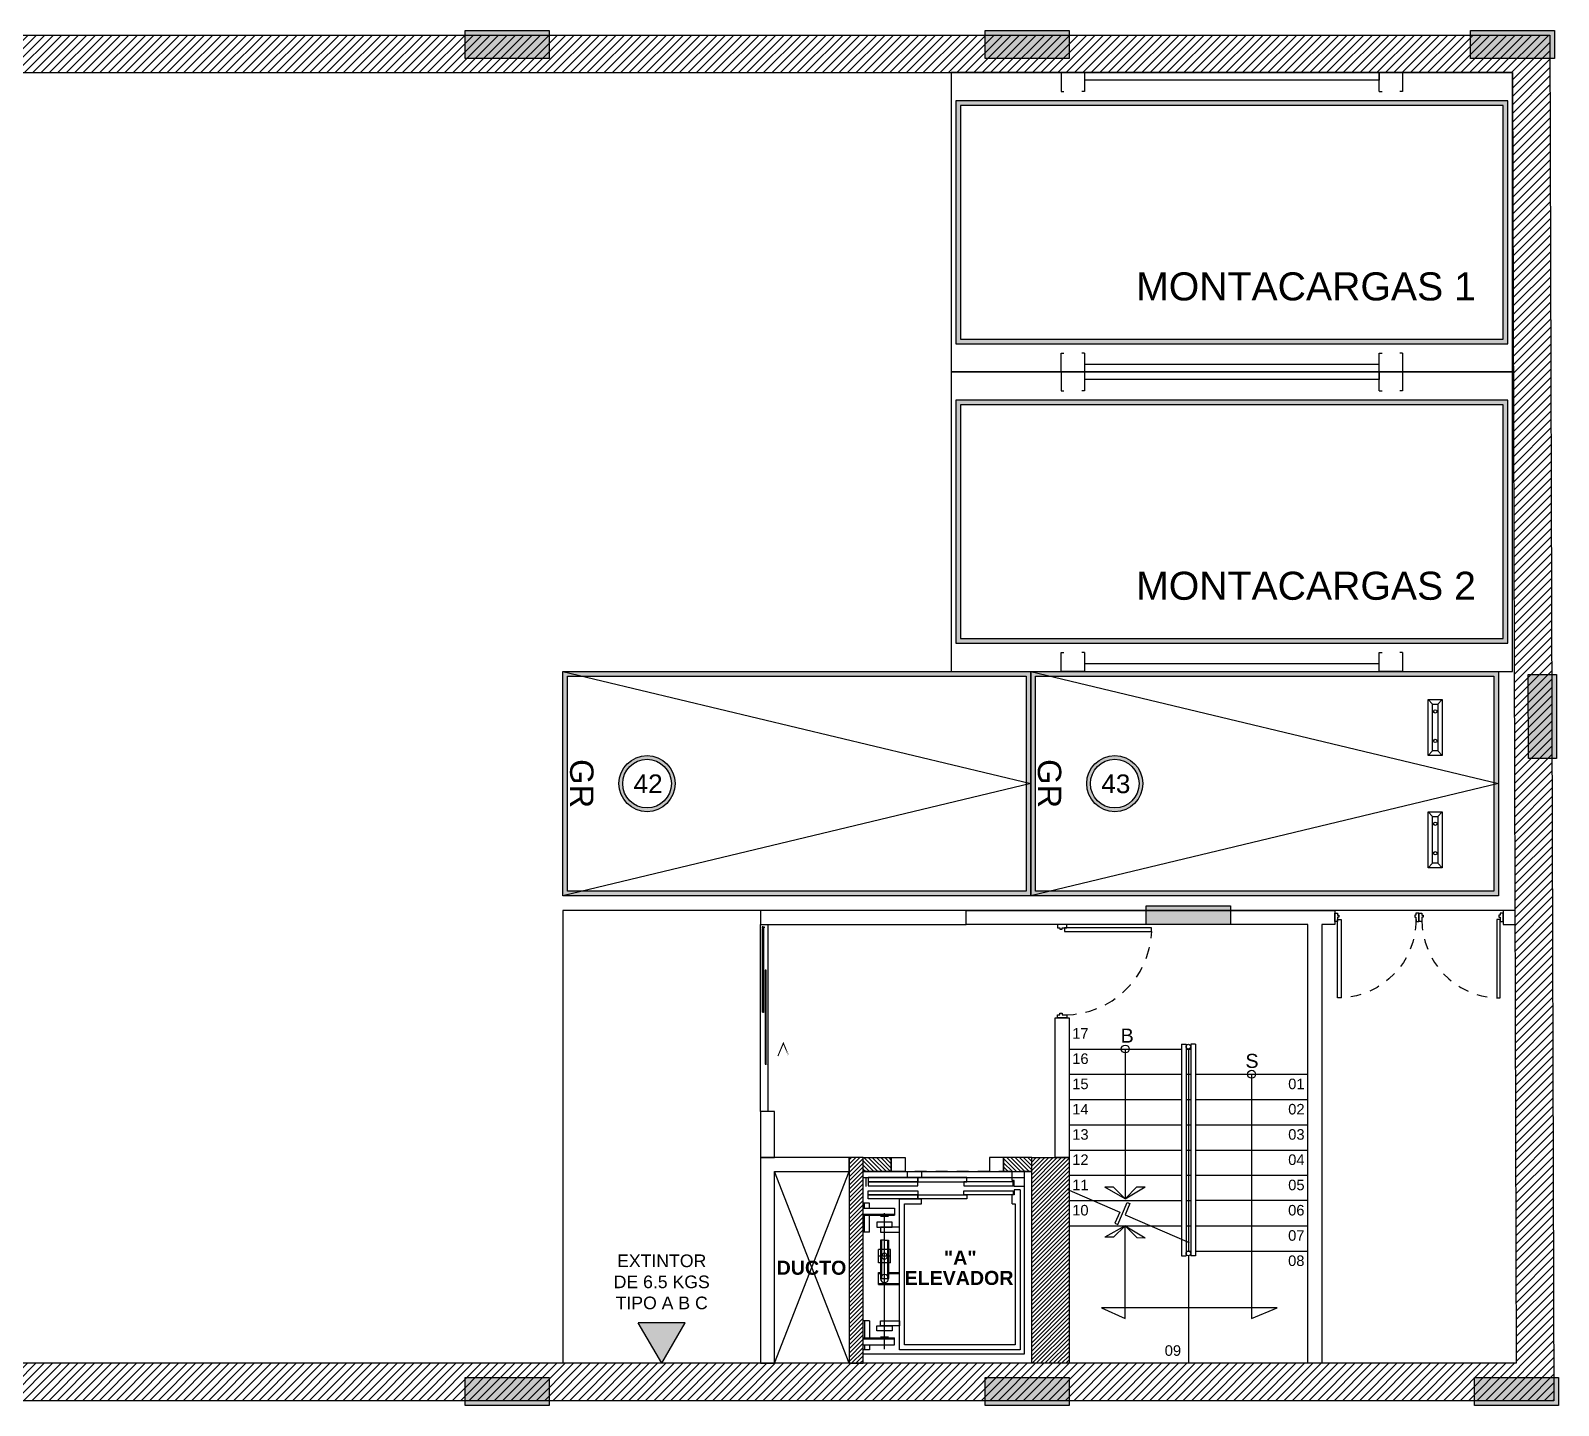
# Model space of a CAD drawing. Header units: millimetres. Extents: x -101 to 3415, y -52 to 1366.
# Drawn here: x 22.15 to 38.49, y 6.56 to 21.26 of the extents above; entities that cross this region are included whole.
import ezdxf
from ezdxf.enums import TextEntityAlignment as Align

# ---------------------------------------------------------------- set-up
doc = ezdxf.new("R2010")
doc.units = ezdxf.units.MM
doc.linetypes.add('XR SOTANO 2$0$XR PLANTA TIPO DE OFICINAS$0$HIDDEN', pattern=[0.375, 0.25, -0.125])
doc.linetypes.add('XR SOTANO 2$0$XR PLANTA TIPO DE OFICINAS$0$HIDDEN2', pattern=[0.1875, 0.125, -0.0625])
doc.layers.add('00_ARQ', color=8, linetype='Continuous')
doc.styles.add('XR SOTANO 2$0$ARIEL', font='arial.ttf')
doc.styles.add('XR SOTANO 2$0$DIM', font='arial.ttf')
doc.styles.add('XR SOTANO 2$0$Standard', font='arial.ttf')
doc.styles.add('XR SOTANO 2$0$XR PLANTA TIPO DE OFICINAS$0$estilo1', font='arialbd.ttf')
doc.styles.add('XR SOTANO 2$0$XR PLANTA TIPO DE OFICINAS$0$TEXTO-ALB-100', font='arial.ttf', dxfattribs={"height": 0.15})
pattern_1 = [(315, (270.687047, 51.371213), (-0.02245064, -0.02245064), [])]

# ---------------------------------------------------------------- blocks, each defined once
blk = doc.blocks.new('XR COLUMNAS')
at = {"layer": '00_ARQ', "linetype": 'ByBlock'}
h = blk.add_hatch(color=256, dxfattribs=at)
h.dxf.hatch_style = 1
h.paths.add_polyline_path([(19.828, -0.493), (18.931, -0.493), (18.931, -0.193), (19.828, -0.193)])
h = blk.add_hatch(color=256, dxfattribs=at)
h.dxf.hatch_style = 1
h.paths.add_polyline_path([(25.387, -0.493), (24.49, -0.493), (24.49, -0.193), (25.387, -0.193)])
h = blk.add_hatch(color=256, dxfattribs=at)
h.dxf.hatch_style = 1
h.paths.add_polyline_path([(30.575, -0.493), (29.679, -0.493), (29.679, -0.193), (30.575, -0.193)])
h = blk.add_hatch(color=256, dxfattribs=at)
h.dxf.hatch_style = 1
h.paths.add_polyline_path([(30.298, -7.975), (30.295, -7.078), (30.595, -7.078), (30.598, -7.975)])
h = blk.add_hatch(color=256, dxfattribs=at)
h.dxf.hatch_style = 1
h.paths.add_polyline_path([(26.212, -9.548), (27.112, -9.548), (27.112, -9.748), (26.212, -9.748)])
h = blk.add_hatch(color=256, dxfattribs=at)
h.dxf.hatch_style = 1
h.paths.add_polyline_path([(26.212, -9.548), (27.112, -9.548), (27.112, -9.748), (26.212, -9.748)])
h = blk.add_hatch(color=256, dxfattribs=at)
h.dxf.hatch_style = 1
h.paths.add_polyline_path([(19.828, -14.89), (18.931, -14.89), (18.931, -14.59), (19.828, -14.59)])
h = blk.add_hatch(color=256, dxfattribs=at)
h.dxf.hatch_style = 1
h.paths.add_polyline_path([(25.387, -14.89), (24.49, -14.89), (24.49, -14.59), (25.387, -14.59)])
h = blk.add_hatch(color=256, dxfattribs=at)
h.dxf.hatch_style = 1
h.paths.add_polyline_path([(30.618, -14.89), (29.721, -14.89), (29.721, -14.59), (30.618, -14.59)])
for points in [[(19.828, -0.493), (18.931, -0.493), (18.931, -0.193), (19.828, -0.193)], [(25.387, -0.493), (24.49, -0.493), (24.49, -0.193), (25.387, -0.193)], [(30.575, -0.493), (29.679, -0.493), (29.679, -0.193), (30.575, -0.193)], [(26.212, -9.548), (27.112, -9.548), (27.112, -9.748), (26.212, -9.748)], [(19.828, -14.89), (18.931, -14.89), (18.931, -14.59), (19.828, -14.59)], [(25.387, -14.89), (24.49, -14.89), (24.49, -14.59), (25.387, -14.59)], [(30.618, -14.89), (29.721, -14.89), (29.721, -14.59), (30.618, -14.59)]]:
    blk.add_lwpolyline(points, close=True, dxfattribs=at)
blk.add_lwpolyline([(30.295, -7.078), (30.595, -7.078), (30.598, -7.975), (30.298, -7.975), (30.295, -7.078)], dxfattribs=at)
blk = doc.blocks.new('XR SOTANO 2$0$ASD')
at = {"ltscale": 3}
for p, q in [((-561.175, 489.239), (-561.425, 488.806)), ((-561.175, 489.239), (-560.925, 488.806)), ((-561.425, 488.806), (-560.925, 488.806))]:
    blk.add_line(p, q, dxfattribs=at)
blk = doc.blocks.new('XR SOTANO 2$0$AADDEEE')
at = {"layer": '00_ARQ', "ltscale": 3}
blk.add_hatch(color=256, dxfattribs=at).paths.add_polyline_path([(-558.252, 486.197), (-558.502, 486.63), (-558.752, 486.197)])
at = {"layer": '00_ARQ', "color": 20}
blk.add_blockref('XR SOTANO 2$0$ASD', (2.673, -2.609), dxfattribs=at)
at = {"layer": '00_ARQ', "ltscale": 3, "insert": (-558.502, 485.76), "char_height": 0.135, "width": 1.18378, "attachment_point": 5, "rotation": 180, "style": 'XR SOTANO 2$0$DIM'}
blk.add_mtext('EXTINTOR DE 6.5 KGS\\PTIPO A B C', dxfattribs=at)
blk = doc.blocks.new('XR SOTANO 2$0$NC')
at = {"layer": '00_ARQ'}
h = blk.add_hatch(color=256, dxfattribs=at)
edge = h.paths.add_edge_path()
edge.add_arc((-335.59, 140.726), 0.3, 0, 360)
edge = h.paths.add_edge_path(flags=16)
edge.add_arc((-335.59, 140.726), 0.26, 0, 360)
for radius in [0.3, 0.26]:
    blk.add_circle((-335.59, 140.726), radius, dxfattribs=at)
blk = doc.blocks.new('XR SOTANO 2$0$Tope_Cajon')
for p, q in [((1271.064, 46.957), (1271.015, 47.003)), ((1271.064, 46.898), (1271.015, 46.853)), ((1271.565, 46.957), (1271.615, 47.003)), ((1271.565, 46.898), (1271.615, 46.853))]:
    blk.add_line(p, q)
for points in [[(1271.615, 46.853), (1271.015, 46.853), (1271.015, 47.003), (1271.615, 47.003)], [(1271.565, 46.898), (1271.064, 46.898), (1271.064, 46.957), (1271.565, 46.957)]]:
    blk.add_lwpolyline(points, close=True)
for centre in [(1271.143, 46.928), (1271.458, 46.928)]:
    blk.add_circle(centre, 0.0178)
blk = doc.blocks.new('XR SOTANO 2$0$Cajon_Grande')
at = {"layer": '00_ARQ', "ltscale": 2}
h = blk.add_hatch(color=256, dxfattribs=at)
h.paths.add_polyline_path([(-36.9, 47.459), (-34.5, 47.459), (-34.5, 42.459), (-36.9, 42.459)])
h.paths.add_polyline_path([(-36.85, 47.409), (-34.55, 47.409), (-34.55, 42.509), (-36.85, 42.509)], flags=16)
at = {"layer": '00_ARQ'}
for points in [[(-36.9, 47.459), (-34.5, 47.459), (-34.5, 42.459), (-36.9, 42.459)], [(-36.9, 47.459), (-34.5, 47.459), (-34.5, 42.459), (-36.9, 42.459)], [(-36.85, 47.409), (-34.55, 47.409), (-34.55, 42.509), (-36.85, 42.509)]]:
    blk.add_lwpolyline(points, close=True, dxfattribs=at)
blk.add_lwpolyline([(-36.9, 42.459), (-35.7, 47.459), (-34.5, 42.459)], dxfattribs=at)
for p in [(-1307.614, -0.144), (-1306.414, -0.144)]:
    blk.add_blockref('XR SOTANO 2$0$Tope_Cajon', p, dxfattribs=at)
at = {"layer": '00_ARQ', "rotation": 270}
blk.add_blockref('XR SOTANO 2$0$NC', (-176.426, -292.232), dxfattribs=at)
at = {"layer": '00_ARQ', "insert": (-35.7, 42.659), "char_height": 0.25, "width": 2.3, "attachment_point": 5, "style": 'XR SOTANO 2$0$ARIEL'}
blk.add_mtext('GR', dxfattribs=at)
blk = doc.blocks.new('XR SOTANO 2$0$Cajon_Grande_sin_tope')
at = {"layer": '00_ARQ', "ltscale": 2}
h = blk.add_hatch(color=256, dxfattribs=at)
h.paths.add_polyline_path([(1242.849, 43.772), (1242.849, 46.172), (1247.849, 46.172), (1247.849, 43.772)])
h.paths.add_polyline_path([(1242.899, 43.822), (1242.899, 46.122), (1247.799, 46.122), (1247.799, 43.822)], flags=16)
at = {"layer": '00_ARQ'}
for points in [[(1242.849, 43.772), (1242.849, 46.172), (1247.849, 46.172), (1247.849, 43.772)], [(1242.849, 43.772), (1242.849, 46.172), (1247.849, 46.172), (1247.849, 43.772)], [(1242.899, 43.822), (1242.899, 46.122), (1247.799, 46.122), (1247.799, 43.822)]]:
    blk.add_lwpolyline(points, close=True, dxfattribs=at)
blk.add_lwpolyline([(1247.849, 43.772), (1242.849, 44.972), (1247.849, 46.172)], dxfattribs=at)
blk.add_blockref('XR SOTANO 2$0$NC', (1582.54, -95.754), dxfattribs=at)
at = {"layer": '00_ARQ', "insert": (1247.649, 44.972), "char_height": 0.25, "width": 2.3, "attachment_point": 5, "rotation": 90, "style": 'XR SOTANO 2$0$ARIEL'}
blk.add_mtext('GR', dxfattribs=at)
blk = doc.blocks.new('XR SOTANO 2$0$A$C67844AE1')
at = {"layer": '00_ARQ'}
h = blk.add_hatch(color=256, dxfattribs=at)
h.paths.add_polyline_path([(0.1, 0.35), (5.9, 0.35), (5.9, 2.85), (0.1, 2.85)], flags=16)
h.paths.add_polyline_path([(0.05, 0.3), (5.95, 0.3), (5.95, 2.9), (0.05, 2.9)])
for p, q in [((1.175, 3.2), (1.425, 3.2)), ((1.175, 3.2), (1.175, 3)), ((1.425, 3.2), (1.425, 3)), ((1.425, 3.2), (4.575, 3.2)), ((4.575, 3.12), (1.425, 3.12)), ((4.575, 3), (4.575, 3.2)), ((4.575, 3.2), (4.825, 3.2)), ((4.575, 3.2), (4.575, 3.12)), ((4.825, 3.2), (4.825, 3)), ((1.175, 3), (1.205, 3)), ((1.425, 3), (1.395, 3)), ((4.575, 3), (4.605, 3)), ((4.825, 3), (4.795, 3)), ((1.175, 0), (1.175, 0.2)), ((1.175, 0.2), (1.205, 0.2)), ((1.425, 0.2), (1.395, 0.2)), ((1.425, 0.2), (1.425, 0)), ((4.575, 0), (4.575, 0.2)), ((4.575, 0.2), (4.605, 0.2)), ((4.825, 0.2), (4.795, 0.2)), ((4.825, 0.2), (4.825, 0)), ((1.425, 0), (1.175, 0)), ((4.575, 0.08), (1.425, 0.08)), ((1.425, 0), (4.575, 0)), ((4.575, 0), (4.575, 0.08)), ((4.825, 0), (4.575, 0))]:
    blk.add_line(p, q, dxfattribs=at)
for points in [[(0, 3.2), (0, 0), (6, 0), (6, 3.2)], [(0.05, 0.3), (5.95, 0.3), (5.95, 2.9), (0.05, 2.9)], [(0.1, 0.35), (5.9, 0.35), (5.9, 2.85), (0.1, 2.85)]]:
    blk.add_lwpolyline(points, close=True, dxfattribs=at)
blk = doc.blocks.new('XR SOTANO 2$0$XR PLANTA TIPO DE OFICINAS$0$Puerta1.00')
at = {"linetype": 'Continuous'}
for points in [[(405.365, 465.953), (405.365, 466.883), (405.325, 466.883), (405.325, 465.953)], [(405.325, 465.876), (405.325, 465.901), (405.34, 465.901), (405.34, 465.926), (405.325, 465.926), (405.325, 465.976), (405.29, 465.976), (405.29, 465.876)], [(406.255, 465.876), (406.255, 465.901), (406.24, 465.901), (406.24, 465.926), (406.255, 465.926), (406.255, 465.976), (406.29, 465.976), (406.29, 465.876)]]:
    blk.add_lwpolyline(points, close=True, dxfattribs=at)
at = {"linetype": 'XR SOTANO 2$0$XR PLANTA TIPO DE OFICINAS$0$HIDDEN2'}
blk.add_arc((405.324, 465.953), 0.932, 0.0383, 87.4436, dxfattribs=at)
blk = doc.blocks.new('XR SOTANO 2$0$XR PLANTA TIPO DE OFICINAS$0$Ascensore-150x170')
for p, q in [((5.612, -0.133), (5.566, -0.133)), ((5.566, -0.133), (5.566, -0.152)), ((5.612, -0.077), (5.612, -0.133)), ((5.481, -0.152), (5.566, -0.152)), ((5.481, -0.996), (5.528, -0.996)), ((4.166, -1.54), (4.166, -1.249)), ((4.166, -1.249), (4.231, -1.249)), ((4.222, -1.54), (4.222, -1.249)), ((4.231, -1.54), (4.231, -1.249)), ((4.729, -1.399), (4.729, -1.202)), ((4.738, -1.399), (4.738, -1.202)), ((4.832, -1.305), (4.832, -1.202)), ((4.841, -1.305), (4.841, -1.202)), ((5.376, -1.54), (5.376, -1.249)), ((5.441, -1.249), (5.376, -1.249)), ((5.385, -1.54), (5.385, -1.249)), ((5.441, -1.54), (5.441, -1.249)), ((4.127, -1.342), (5.394, -1.342)), ((4.241, -1.38), (4.241, -1.305)), ((4.729, -1.399), (4.841, -1.399)), ((5.141, -1.305), (4.785, -1.305)), ((4.785, -1.38), (4.785, -1.305)), ((5.141, -1.314), (4.785, -1.314)), ((5.141, -1.37), (4.785, -1.37)), ((5.141, -1.38), (4.785, -1.38)), ((4.832, -1.399), (4.832, -1.38)), ((4.841, -1.399), (4.841, -1.38)), ((4.932, -1.286), (5.054, -1.286)), ((4.932, -1.286), (4.932, -1.399)), ((4.932, -1.399), (5.054, -1.399)), ((4.993, -1.286), (4.993, -1.399)), ((5.054, -1.286), (5.054, -1.399)), ((5.141, -1.342), (5.141, -1.305)), ((5.141, -1.342), (5.141, -1.38)), ((5.366, -1.38), (5.366, -1.305)), ((4.119, -1.483), (4.119, -1.54)), ((4.166, -1.483), (4.119, -1.483)), ((4.166, -1.53), (4.119, -1.53)), ((4.391, -1.483), (4.231, -1.483)), ((4.391, -1.53), (4.231, -1.53)), ((4.391, -1.483), (4.391, -1.54)), ((5.216, -1.483), (5.216, -1.54)), ((5.216, -1.483), (5.376, -1.483)), ((5.216, -1.53), (5.376, -1.53)), ((5.441, -1.483), (5.488, -1.483)), ((5.441, -1.53), (5.488, -1.53)), ((5.488, -1.483), (5.488, -1.54)), ((5.641, -1.512), (5.725, -1.512))]:
    blk.add_line(p, q)
for points in [[(4.081, -0.04), (4.081, -1.54), (5.725, -1.54), (5.725, -0.04)], [(5.566, -0.143), (5.566, -0.602), (5.603, -0.602), (5.603, -0.143)], [(5.687, -0.143), (5.687, -0.602), (5.65, -0.602), (5.65, -0.143)], [(5.528, -0.574), (5.528, -1.033), (5.566, -1.033), (5.566, -0.574)], [(5.725, -0.574), (5.725, -1.033), (5.687, -1.033), (5.687, -0.574)], [(5.725, -0.996), (5.725, -1.127), (5.781, -1.127), (5.781, -0.996)], [(5.528, -1.033), (5.528, -1.493), (5.566, -1.493), (5.566, -1.033)], [(5.566, -1.033), (5.566, -1.493), (5.603, -1.493), (5.603, -1.033)], [(5.687, -1.033), (5.687, -1.493), (5.65, -1.493), (5.65, -1.033)], [(5.725, -1.033), (5.725, -1.493), (5.687, -1.493), (5.687, -1.033)], [(4.297, -1.272), (4.297, -1.413), (4.344, -1.413), (4.344, -1.272)], [(4.344, -1.202), (4.344, -1.38), (4.391, -1.38), (4.391, -1.202)], [(5.263, -1.202), (5.263, -1.38), (5.216, -1.38), (5.216, -1.202)], [(5.31, -1.272), (5.31, -1.413), (5.263, -1.413), (5.263, -1.272)]]:
    blk.add_lwpolyline(points, close=True)
for points in [[(5.612, -0.077), (5.528, -0.077), (4.119, -0.077), (4.119, -1.202), (5.528, -1.202), (5.528, -0.996)], [(5.481, -0.152), (5.481, -0.124), (4.166, -0.124), (4.166, -1.155), (5.481, -1.155), (5.481, -0.996)], [(5.641, -0.133), (5.697, -0.133), (5.697, -0.152), (5.781, -0.152), (5.781, -0.04), (5.641, -0.04), (5.641, -0.133)]]:
    blk.add_lwpolyline(points)
for centre, radius in [((4.785, -1.342), 0.0375), ((4.993, -1.342), 0.0281)]:
    blk.add_circle(centre, radius)
blk = doc.blocks.new('XR SOTANO 2$0$A$C15B57C5E')
for points in [[(2.569, -0.025), (2.569, -0.019), (2.558, -0.019), (2.562, -0.025), (2.568, -0.025)], [(2.569, -0.031), (2.569, -0.038), (2.558, -0.038), (2.562, -0.032), (2.568, -0.032)]]:
    blk.add_hatch(color=256).paths.add_polyline_path(points)
for p, q in [((1.102, -0.052), (2.106, -0.052)), ((1.102, -0.054), (2.106, -0.054)), ((1.102, -0.056), (2.106, -0.056)), ((1.102, -0.057), (2.106, -0.057)), ((1.102, -0.059), (2.106, -0.059)), ((2.114, -0.027, 0), (1.655, -0.027, 0)), ((2.114, -0.028, 0), (1.655, -0.028, 0)), ((2.114, -0.029, 0), (1.655, -0.029, 0)), ((2.114, -0.03, 0), (1.655, -0.03, 0)), ((2.114, -0.031, 0), (1.655, -0.032, 0)), ((2.114, -0.029, 0), (2.132, -0.029, 0)), ((2.119, -0.027, 0), (2.569, -0.026, 0)), ((2.119, -0.028, 0), (2.569, -0.028, 0)), ((2.119, -0.029, 0), (2.569, -0.029, 0)), ((2.119, -0.03, 0), (2.569, -0.03, 0)), ((2.119, -0.031, 0), (2.569, -0.031, 0))]:
    blk.add_line(p, q)
for points in [[(0.596, -0.077), (0.596, 0), (2.596, 0), (2.596, -0.077), (0.596, -0.077)], [(2.569, -0.025), (2.569, -0.019), (2.558, -0.019), (2.562, -0.025), (2.568, -0.025), (2.569, -0.025)], [(2.569, -0.031), (2.569, -0.038), (2.558, -0.038), (2.562, -0.032), (2.568, -0.032), (2.569, -0.031)]]:
    blk.add_lwpolyline(points)
at = {"const_width": 0.000375}
for points in [[(1.102, -0.049), (2.106, -0.049), (2.106, -0.043), (1.102, -0.043)], [(1.102, -0.077), (2.106, -0.077), (2.106, -0.062), (1.102, -0.062)], [(1.102, -0.062), (2.106, -0.062), (2.106, -0.068), (1.102, -0.068)], [(1.655, -0.007), (2.553, -0.007), (2.553, -0.022), (1.655, -0.022)], [(1.655, -0.022), (2.553, -0.022), (2.553, -0.016), (1.655, -0.016)], [(1.655, -0.035), (2.553, -0.035), (2.553, -0.041), (1.655, -0.041)]]:
    blk.add_lwpolyline(points, close=True, dxfattribs=at)
for points in [[(2.105, -0.06), (2.106, -0.06), (2.106, -0.052), (2.105, -0.051), (1.102, -0.051), (1.102, -0.052), (1.102, -0.06), (1.102, -0.06)], [(1.656, -0.033), (1.655, -0.032), (1.655, -0.026), (1.656, -0.026), (2.114, -0.025), (2.114, -0.026), (2.114, -0.032), (2.114, -0.033)], [(2.568, -0.025), (2.569, -0.026), (2.569, -0.032), (2.568, -0.032), (2.119, -0.033), (2.119, -0.032), (2.119, -0.026), (2.119, -0.025)]]:
    blk.add_lwpolyline(points, close=True)
blk.add_lwpolyline([(2.558, -0.015), (2.558, -0.019), (2.593, -0.019), (2.593, -0.038), (2.558, -0.038), (2.558, -0.042), (2.596, -0.042), (2.596, -0.015), (2.558, -0.015), (2.558, -0.019)], dxfattribs=at)
at = {"linetype": 'Continuous'}
for points, const_width in [([(1.32, -0.244), (0.99, -0.244)], 0.000187), ([(1.188, -0.302), (1.327, -0.244), (1.188, -0.186), (1.188, -0.186), (1.324, -0.244), (1.324, -0.244), (1.188, -0.302), (1.188, -0.302)], 0.0112)]:
    blk.add_lwpolyline(points, dxfattribs=dict(at, const_width=const_width))
blk = doc.blocks.new('XR SOTANO 2$0$EEEE')
at = {"layer": '00_ARQ', "ltscale": 2}
h = blk.add_hatch(dxfattribs=at)
h.set_pattern_fill('LINE', color=8, scale=0.01, angle=45, style=0)
h.set_pattern_definition(pattern_1)
h.paths.add_polyline_path([(293.872, 65.811), (293.872, 63.611), (293.722, 63.611), (293.722, 65.811)])
h = blk.add_hatch(dxfattribs=at)
h.set_pattern_fill('LINE', color=8, scale=0.01, angle=45, style=0)
h.set_pattern_definition(pattern_1)
h.paths.add_polyline_path([(295.674, 65.811), (295.674, 63.611), (296.074, 63.611), (296.074, 65.811)])
h = blk.add_hatch(dxfattribs=at)
h.set_pattern_fill('LINE', color=8, scale=0.01, angle=45, style=0)
h.paths.add_polyline_path([(294.173, 63.761), (293.872, 63.761), (293.872, 63.611), (294.173, 63.611)])
h = blk.add_hatch(dxfattribs=at)
h.set_pattern_fill('LINE', color=8, scale=0.01, angle=45, style=0)
h.paths.add_polyline_path([(295.373, 63.761), (295.674, 63.761), (295.674, 63.611), (295.373, 63.611)])
at = {"layer": '00_ARQ', "ltscale": 0.8}
for p, q in [((293.722, 65.811), (292.925, 63.761)), ((292.925, 65.811), (293.722, 63.761))]:
    blk.add_line(p, q, dxfattribs=at)
at = {"layer": '00_ARQ', "linetype": 'XR SOTANO 2$0$XR PLANTA TIPO DE OFICINAS$0$HIDDEN', "ltscale": 0.5}
blk.add_line((295.674, 63.761), (293.872, 63.761), dxfattribs=at)
at = {"layer": '00_ARQ', "ltscale": 2}
blk.add_line((293.872, 63.761), (295.674, 63.761), dxfattribs=at)
for points in [[(292.925, 65.811), (292.925, 63.761), (293.722, 63.761), (293.722, 63.611), (292.775, 63.611), (292.775, 63.611), (292.775, 63.611), (292.775, 65.811)], [(293.872, 65.811), (293.872, 63.611), (293.722, 63.611), (293.722, 65.811)], [(295.674, 65.811), (295.674, 63.611), (296.074, 63.611), (296.074, 65.811)], [(294.173, 63.761), (293.872, 63.761), (293.872, 63.611), (294.173, 63.611)], [(294.173, 63.611), (294.323, 63.611), (294.323, 63.761), (294.173, 63.761)], [(295.373, 63.611), (295.223, 63.611), (295.223, 63.761), (295.373, 63.761)], [(295.373, 63.761), (295.674, 63.761), (295.674, 63.611), (295.373, 63.611)]]:
    blk.add_lwpolyline(points, close=True, dxfattribs=at)
at = {"layer": '00_ARQ'}
for points in [[(292.925, 63.611), (292.925, 63.611), (292.925, 63.119), (292.775, 63.119), (292.775, 63.611), (292.925, 63.611)], [(292.775, 61.119), (292.775, 61.119), (294.974, 61.119), (294.974, 60.969), (292.775, 60.969), (292.775, 61.119)]]:
    blk.add_lwpolyline(points, close=True, dxfattribs=at)
at = {"layer": '00_ARQ', "ltscale": 3, "xscale": 1.147058759205947, "yscale": 1.147058759205947, "zscale": 1.147058759205947, "rotation": 270}
blk.add_blockref('XR SOTANO 2$0$XR PLANTA TIPO DE OFICINAS$0$Ascensore-150x170', (295.64, 70.393), dxfattribs=at)
at = {"layer": '00_ARQ', "xscale": -1, "rotation": 90.00070697049469}
blk.add_blockref('XR SOTANO 2$0$A$C15B57C5E', (292.775, 63.715), dxfattribs=at)
at = {"layer": '00_ARQ', "color": 4, "xscale": -1, "rotation": 270}
blk.add_blockref('XR SOTANO 2$0$XR PLANTA TIPO DE OFICINAS$0$Puerta1.00', (-169.927, -344.171), dxfattribs=at)
blk = doc.blocks.new('XR SOTANO 2$0$esca2')
at = {"layer": '00_ARQ'}
for p, q in [((690.234, 54.946), (691.434, 54.946)), ((690.834, 54.946), (690.834, 53.347)), ((691.484, 54.946), (691.534, 54.946)), ((691.509, 54.946), (691.509, 52.786)), ((690.234, 54.676), (691.434, 54.676)), ((691.484, 54.676), (691.534, 54.676)), ((691.584, 54.676), (692.784, 54.676)), ((690.234, 54.406), (691.434, 54.406)), ((691.484, 54.406), (691.534, 54.406)), ((691.584, 54.406), (692.784, 54.406)), ((690.234, 54.136), (691.434, 54.136)), ((691.484, 54.136), (691.534, 54.136)), ((691.584, 54.136), (692.784, 54.136)), ((690.234, 53.866), (691.434, 53.866)), ((691.484, 53.866), (691.534, 53.866)), ((691.584, 53.866), (692.783, 53.866)), ((690.234, 53.596), (691.434, 53.596)), ((691.484, 53.596), (691.534, 53.596)), ((691.584, 53.596), (692.783, 53.596)), ((690.708, 53.469), (690.616, 53.468)), ((690.834, 53.346), (690.616, 53.468)), ((690.834, 53.346), (690.708, 53.469)), ((690.834, 53.346), (691.048, 53.473)), ((690.834, 53.346), (690.957, 53.472)), ((690.957, 53.472), (691.048, 53.473)), ((690.234, 53.326), (691.434, 53.326)), ((691.484, 53.326), (691.534, 53.326)), ((692.783, 53.326), (691.584, 53.326)), ((690.234, 53.056), (691.434, 53.056)), ((690.834, 53.056), (690.616, 52.934)), ((690.708, 52.933), (690.616, 52.934)), ((690.834, 53.056), (690.708, 52.933)), ((690.834, 53.056), (690.957, 52.93)), ((690.834, 53.056), (691.048, 52.929)), ((690.957, 52.93), (691.048, 52.929)), ((691.484, 53.056), (691.534, 53.056)), ((691.584, 53.056), (692.783, 53.056)), ((691.484, 52.786), (691.534, 52.786)), ((691.484, 52.786), (691.534, 52.786)), ((691.584, 52.786), (692.783, 52.786)), ((691.509, 52.736), (691.509, 51.586)), ((692.784, 51.586), (690.234, 51.586))]:
    blk.add_line(p, q, dxfattribs=at)
at = {"layer": '00_ARQ', "linetype": 'Continuous'}
for p, q in [((691.434, 54.996), (691.434, 52.736)), ((691.434, 54.996), (691.484, 54.996)), ((691.484, 54.996), (691.484, 52.736)), ((691.534, 54.996), (691.534, 52.736)), ((691.584, 54.996), (691.534, 54.996)), ((691.584, 54.996), (691.584, 52.736)), ((691.434, 52.736), (691.484, 52.736)), ((691.584, 52.736), (691.534, 52.736))]:
    blk.add_line(p, q, dxfattribs=at)
at = {"layer": '00_ARQ', "ltscale": 2}
for points in [[(692.784, 51.586), (692.784, 56.278), (689.134, 56.278), (689.134, 56.428), (693.073, 56.428), (693.073, 56.278), (692.934, 56.278), (692.934, 51.586)], [(690.234, 53.786), (690.084, 53.786), (690.084, 55.278), (690.234, 55.278)]]:
    blk.add_lwpolyline(points, close=True, dxfattribs=at)
blk.add_lwpolyline([(694.999, 56.428), (694.873, 56.428), (694.873, 56.278), (695, 56.278)], dxfattribs=at)
at = {"layer": '00_ARQ'}
for points in [[(692.184, 54.676), (692.184, 52.065), (692.459, 52.18), (690.58, 52.18), (690.834, 52.064), (690.834, 53.056)], [(690.211, 53.447), (690.775, 53.201), (690.724, 53.084), (690.753, 53.071), (690.804, 53.188), (690.855, 53.305), (690.884, 53.293), (690.833, 53.175), (691.518, 52.876)]]:
    blk.add_lwpolyline(points, dxfattribs=at)
for centre in [(690.834, 54.946), (692.184, 54.676)]:
    blk.add_circle(centre, 0.0423, dxfattribs=at)
at = {"layer": '00_ARQ', "linetype": 'Continuous'}
for centre in [(691.509, 54.971), (691.509, 52.761)]:
    blk.add_circle(centre, 0.025, dxfattribs=at)
at = {"layer": '00_ARQ', "color": 4, "yscale": 0.8999999999985449, "zscale": 0.8999999999985449, "rotation": 180}
for p, xscale in [((328.312, 475.687), -0.8999999999985449), ((1059.635, 475.687), 0.8999999999985449)]:
    blk.add_blockref('XR SOTANO 2$0$XR PLANTA TIPO DE OFICINAS$0$Puerta1.00', p, dxfattribs=dict(at, xscale=xscale))
at = {"layer": '00_ARQ', "char_height": 0.1125, "attachment_point": 1, "style": 'XR SOTANO 2$0$Standard'}
for s, insert in [('17', (690.267, 55.169)), ('16', (690.267, 54.899)), ('15', (690.267, 54.629)), ('01', (692.576, 54.629)), ('14', (690.267, 54.359)), ('02', (692.576, 54.359)), ('13', (690.267, 54.089)), ('03', (692.576, 54.089)), ('12', (690.267, 53.819)), ('04', (692.576, 53.819)), ('11', (690.267, 53.549)), ('05', (692.576, 53.549)), ('10', (690.267, 53.279)), ('06', (692.575, 53.279)), ('07', (692.575, 53.009)), ('08', (692.575, 52.739)), ('09', (691.256, 51.779))]:
    blk.add_mtext_dynamic_manual_height_columns(s, width=0.21412, gutter_width=12.5, heights=[0], dxfattribs=dict(at, insert=insert))
at = {"layer": '00_ARQ', "char_height": 0.15, "width": 0.58833, "attachment_point": 7, "rotation": 0.0007, "style": 'XR SOTANO 2$0$XR PLANTA TIPO DE OFICINAS$0$TEXTO-ALB-100'}
for s, insert in [('B', (690.785, 55.014)), ('S', (692.119, 54.742))]:
    blk.add_mtext(s, dxfattribs=dict(at, insert=insert))

msp = doc.modelspace()

# ---------------------------------------------------------------- hatches: boundary and pattern name
at = {"layer": '00_ARQ'}
h = msp.add_hatch(dxfattribs=at)
h.set_pattern_fill('ANSI31', color=8, scale=0.02)
h.set_pattern_definition([(45, (-736.73303, -102.026337), (-0.0449012806, 0.0449012806), [])])
h.paths.add_polyline_path([(7.837, 6.615), (38.435, 6.615), (38.394, 21.212), (7.868, 21.212)])
h.paths.add_polyline_path([(8.238, 7.015), (38.034, 7.015), (37.995, 20.812), (8.267, 20.812)], flags=16)

# ---------------------------------------------------------------- linework, layer by layer
at = {"layer": '00_ARQ', "elevation": -1.086}
for points in [[(7.837, 6.615), (7.868, 21.212), (38.394, 21.212), (38.435, 6.615), (7.837, 6.615)], [(38.02, 11.857), (27.844, 11.857), (27.844, 7.015)]]:
    msp.add_lwpolyline(points, dxfattribs=at)
msp.add_lwpolyline([(8.238, 7.015), (8.267, 20.812), (37.995, 20.812), (38.034, 7.015)], close=True, dxfattribs=at)

# ---------------------------------------------------------------- block references
at = {"layer": '00_ARQ'}
for name, p in [('XR COLUMNAS', (7.868, 21.455, -1.086)), ('XR SOTANO 2$0$A$C67844AE1', (31.995, 17.612, -1.086)), ('XR SOTANO 2$0$A$C67844AE1', (31.995, 14.412, -1.086)), ('XR SOTANO 2$0$esca2', (-656.979, -44.571, -1.086))]:
    msp.add_blockref(name, p, dxfattribs=at)
for name, p, rotation in [('XR SOTANO 2$0$Cajon_Grande_sin_tope', (1275.693, 58.184, -1.086), 180), ('XR SOTANO 2$0$Cajon_Grande', (-9.615, -22.488, -1.086), 270), ('XR SOTANO 2$0$AADDEEE', (-529.602, 493.645, -1.086), 180)]:
    msp.add_blockref(name, p, dxfattribs=dict(at, rotation=rotation))
at = {"layer": '00_ARQ', "xscale": -1, "rotation": 180}
msp.add_blockref('XR SOTANO 2$0$EEEE', (-262.819, 72.826, -1.086), dxfattribs=at)

# ---------------------------------------------------------------- texts
at = {"layer": '00_ARQ', "color": 0, "style": 'XR SOTANO 2$0$Standard'}
for s, p in [('MONTACARGAS 1', (33.971, 18.377, -1.086)), ('MONTACARGAS 2', (33.971, 15.177, -1.086))]:
    msp.add_text(s, height=0.3, dxfattribs=at).set_placement(p)
at = {"layer": '00_ARQ', "style": 'XR SOTANO 2$0$XR PLANTA TIPO DE OFICINAS$0$estilo1'}
for s, p in [('"A"', (32.091, 8.07, -1.086)), ('DUCTO', (30.501, 7.962, -1.086)), ('ELEVADOR', (32.078, 7.853, -1.086))]:
    msp.add_text(s, height=0.15, dxfattribs=at).set_placement(p, align=Align.CENTER)
at = {"layer": '00_ARQ', "char_height": 0.2, "attachment_point": 1, "style": 'XR SOTANO 2$0$Standard'}
for s, insert in [('42', (28.599, 13.31, -1.086)), ('43', (33.599, 13.31, -1.086))]:
    msp.add_mtext_dynamic_manual_height_columns(s, width=0.98373, gutter_width=12.5, heights=[0], dxfattribs=dict(at, insert=insert))

doc.saveas('drawing.dxf')
